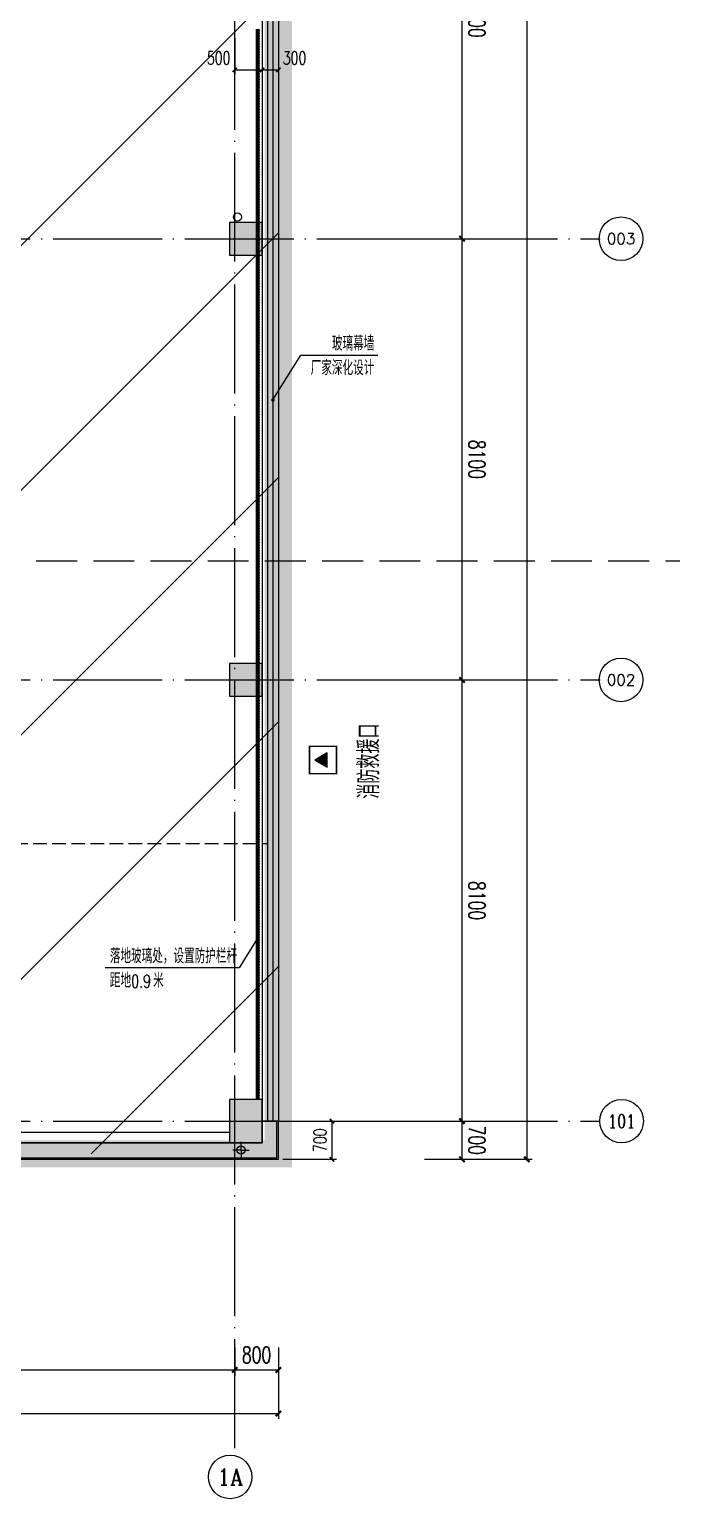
# Model space of a CAD drawing. Extents: x -821772 to -21949, y 506164 to 1049594.
# Drawn here: x -72621 to -60840, y 734747 to 761861 of the extents above; entities that cross this region are included whole.
import ezdxf
from ezdxf.enums import TextEntityAlignment as Align
from ezdxf.xclip import XClip

# ---------------------------------------------------------------- set-up
doc = ezdxf.new("R2010")
doc.units = 0
doc.header["$LTSCALE"] = 1000
doc.header["$MEASUREMENT"] = 0
doc.header["$XCLIPFRAME"] = 2
for name, pattern in [('10平面20250807_t3$0$DASH', [0.35, 0.25, -0.1]), ('10平面20250807_t3$0$DOTE', [2.42, 2, -0.2, 0.02, -0.2]), ('DASH', [0.35, 0.25, -0.1])]:
    doc.linetypes.add(name, pattern=pattern)
doc.layers.get('Defpoints').update_dxf_attribs({"color": 210})
doc.layers.add('1-防火分区线', color=201, linetype='DASH', lineweight=50)
for name, color, linetype in [('10平面20250807_t3$0$A-AXIS-D', 8, 'Continuous'), ('10平面20250807_t3$0$A-AXIS-DOTE', 8, '10平面20250807_t3$0$DOTE'), ('10平面20250807_t3$0$A-AXIS-DP', 8, 'Continuous'), ('10平面20250807_t3$0$A-AXIS-SYMB', 8, 'Continuous'), ('10平面20250807_t3$0$A-CURTAIN', 8, 'Continuous'), ('10平面20250807_t3$0$A-DRAIN', 8, 'Continuous'), ('10平面20250807_t3$0$A-HRAIL', 8, 'Continuous'), ('10平面20250807_t3$0$A-TEXT', 8, 'Continuous'), ('10平面20250807_t3$0$A-WINDOW', 8, 'Continuous'), ('10平面20250807_t3$0$AS-COLN', 8, 'Continuous'), ('10平面20250807_t3$0$AS-WALL', 8, 'Continuous'), ('10平面20250807_t3$0$AS-结构边线层', 8, 'Continuous'), ('10平面20250807_t3$0$CURTWALL', 8, 'Continuous'), ('10平面20250807_t3$0$DIM_SYMB', 8, 'Continuous'), ('10平面20250807_t3$0$PUB_HATCH', 8, 'Continuous'), ('10平面20250807_t3$0$PUB_TEXT', 8, 'Continuous'), ('10平面20250807_t3$0$RP-N2-01$0$$0$A-WIND-J', 8, 'Continuous'), ('10平面20250807_t3$0$RP-N2-01$0$A-WIND-J', 8, 'Continuous'), ('10平面20250807_t3$1$A-STAIR', 150, 'Continuous'), ('PUB_HATCH', 8, 'Continuous')]:
    doc.layers.add(name, color=color, linetype=linetype)
doc.layers.add('10平面20250807_t3$0$A-加建区域', color=8, linetype='Continuous', plot=False)
doc.styles.add('10平面20250807_t3$0$_TCH_AXIS', font='COMPLEX', dxfattribs={"bigfont": 'GBCBIG'})
doc.styles.add('10平面20250807_t3$0$_TCH_DIM', font='SIMPLEX', dxfattribs={"bigfont": 'GBCBIG'})
doc.styles.add('10平面20250807_t3$0$_TCH_DIM_T3', font='SIMPLEX', dxfattribs={"width": 0.705882, "bigfont": 'GBCBIG'})
doc.styles.add('10平面20250807_t3$0$A-DIM_T3', font='SIMPLEX', dxfattribs={"width": 0.705882, "bigfont": 'GBCBIG'})
doc.dimstyles.new('10平面20250807_t3$0$_TCH_ARCH&&100', dxfattribs={"dimtxt": 297.5, "dimasz": 100, "dimexe": 100, "dimexo": 100, "dimgap": 126.25, "dimtad": 1, "dimdec": 0, "dimzin": 0, "dimdsep": 46, "dimtxsty": '10平面20250807_t3$0$_TCH_DIM_T3', "dimblk": '10平面20250807_t3$0$_ArchTick', "dimcen": 0.09, "dimclrt": 7, "dimazin": 2, "dimtfac": 1, "dimtdec": 0, "dimtix": 1, "dimtmove": 2, "dimatfit": 3, "dimfxl": 0, "dimtolj": 1, "dimtzin": 0, "dimarcsym": 0})
doc.dimstyles.new('10平面20250807_t3$0$_TCH_ARCH&&80', dxfattribs={"dimtxt": 238, "dimasz": 80, "dimexe": 80, "dimexo": 80, "dimgap": 101, "dimtad": 1, "dimdec": 0, "dimzin": 0, "dimdsep": 46, "dimtxsty": '10平面20250807_t3$0$_TCH_DIM_T3', "dimblk": '10平面20250807_t3$0$_ArchTick', "dimcen": 0.09, "dimclrt": 7, "dimazin": 2, "dimtfac": 1, "dimtdec": 0, "dimtix": 1, "dimtmove": 2, "dimatfit": 3, "dimfxl": 0, "dimtolj": 1, "dimtzin": 0, "dimarcsym": 0})
doc.dimstyles.new('10平面20250807_t3$0$A-DIM&&100', dxfattribs={"dimtxt": 297.5, "dimasz": 100, "dimexe": 100, "dimexo": 100, "dimgap": 126.25, "dimtad": 1, "dimdec": 0, "dimzin": 0, "dimdsep": 46, "dimtxsty": '10平面20250807_t3$0$A-DIM_T3', "dimblk": '10平面20250807_t3$0$_ArchTick', "dimcen": 0.09, "dimclrt": 7, "dimazin": 2, "dimtfac": 1, "dimtdec": 0, "dimtix": 1, "dimtmove": 2, "dimatfit": 3, "dimfxl": 0, "dimtolj": 1, "dimtzin": 0, "dimarcsym": 0})

# ---------------------------------------------------------------- blocks, each defined once
blk = doc.blocks.new('10平面20250807_t3$0$_ArchTick')
at = {"color": 0, "linetype": 'ByBlock', "const_width": 0.4}
blk.add_lwpolyline([(-0.5, -0.5), (0.5, 0.5)], dxfattribs=at)
blk = doc.blocks.new('*D9983')
at = {"layer": '10平面20250807_t3$0$A-AXIS-D', "color": 0, "lineweight": -2}
for p, q in [((155366, -38700), (156152, -38700)), ((156052, -38700), (156052, -46800)), ((155366, -46800), (156152, -46800))]:
    blk.add_line(p, q, dxfattribs=at)
at = {"layer": 'Defpoints', "color": 0}
for p in [(155266, -38700), (155266, -46800), (156052, -46800)]:
    blk.add_point(p, dxfattribs=at)
at = {"layer": '10平面20250807_t3$0$A-AXIS-D', "color": 0, "lineweight": -2, "xscale": 100, "yscale": 100, "zscale": 100}
for p, rotation in [((156052, -38700), 90), ((156052, -46800), 270)]:
    blk.add_blockref('10平面20250807_t3$0$_ArchTick', p, dxfattribs=dict(at, rotation=rotation))
at = {"layer": '10平面20250807_t3$0$A-AXIS-D', "color": 7, "insert": (156327, -42750), "char_height": 297.5, "attachment_point": 5, "rotation": 270, "style": '10平面20250807_t3$0$A-DIM_T3'}
blk.add_mtext('\\A1;8100', dxfattribs=at)
blk = doc.blocks.new('*D9984')
at = {"layer": '10平面20250807_t3$0$A-AXIS-D', "color": 0, "lineweight": -2}
for p, q in [((155366, -46800), (156152, -46800)), ((156052, -46800), (156052, -54900)), ((155366, -54900), (156152, -54900))]:
    blk.add_line(p, q, dxfattribs=at)
at = {"layer": 'Defpoints', "color": 0}
for p in [(155266, -46800), (155266, -54900), (156052, -54900)]:
    blk.add_point(p, dxfattribs=at)
at = {"layer": '10平面20250807_t3$0$A-AXIS-D', "color": 0, "lineweight": -2, "xscale": 100, "yscale": 100, "zscale": 100}
for p, rotation in [((156052, -46800), 90), ((156052, -54900), 270)]:
    blk.add_blockref('10平面20250807_t3$0$_ArchTick', p, dxfattribs=dict(at, rotation=rotation))
at = {"layer": '10平面20250807_t3$0$A-AXIS-D', "color": 7, "insert": (156327, -50850), "char_height": 297.5, "attachment_point": 5, "rotation": 270, "style": '10平面20250807_t3$0$A-DIM_T3'}
blk.add_mtext('\\A1;8100', dxfattribs=at)
blk = doc.blocks.new('*D9985')
at = {"layer": '10平面20250807_t3$0$A-AXIS-D', "color": 0, "lineweight": -2}
for p, q in [((155366, -54900), (156152, -54900)), ((156052, -54900), (156052, -63000)), ((155366, -63000), (156152, -63000))]:
    blk.add_line(p, q, dxfattribs=at)
at = {"layer": 'Defpoints', "color": 0}
for p in [(155266, -54900), (155266, -63000), (156052, -63000)]:
    blk.add_point(p, dxfattribs=at)
at = {"layer": '10平面20250807_t3$0$A-AXIS-D', "color": 0, "lineweight": -2, "xscale": 100, "yscale": 100, "zscale": 100}
for p, rotation in [((156052, -54900), 90), ((156052, -63000), 270)]:
    blk.add_blockref('10平面20250807_t3$0$_ArchTick', p, dxfattribs=dict(at, rotation=rotation))
at = {"layer": '10平面20250807_t3$0$A-AXIS-D', "color": 7, "insert": (156327, -58950), "char_height": 297.5, "attachment_point": 5, "rotation": 270, "style": '10平面20250807_t3$0$A-DIM_T3'}
blk.add_mtext('\\A1;8100', dxfattribs=at)
blk = doc.blocks.new('*D9986')
at = {"layer": '10平面20250807_t3$0$A-AXIS-D', "color": 0, "lineweight": -2}
for p, q in [((155366, -63000), (156152, -63000)), ((156052, -63000), (156052, -63700)), ((155366, -63700), (156152, -63700))]:
    blk.add_line(p, q, dxfattribs=at)
at = {"layer": 'Defpoints', "color": 0}
for p in [(155266, -63000), (155266, -63700), (156052, -63700)]:
    blk.add_point(p, dxfattribs=at)
at = {"layer": '10平面20250807_t3$0$A-AXIS-D', "color": 0, "lineweight": -2, "xscale": 100, "yscale": 100, "zscale": 100}
for p, rotation in [((156052, -63000), 90), ((156052, -63700), 270)]:
    blk.add_blockref('10平面20250807_t3$0$_ArchTick', p, dxfattribs=dict(at, rotation=rotation))
at = {"layer": '10平面20250807_t3$0$A-AXIS-D', "color": 7, "insert": (156327, -63350), "char_height": 297.5, "attachment_point": 5, "rotation": 270, "style": '10平面20250807_t3$0$A-DIM_T3'}
blk.add_mtext('\\A1;700', dxfattribs=at)
blk = doc.blocks.new('*D10010')
at = {"layer": '10平面20250807_t3$0$A-AXIS-D', "color": 0, "lineweight": -2}
for p, q in [((155366, 27700), (157342, 27700)), ((157242, 27700), (157242, -63700)), ((155366, -63700), (157342, -63700))]:
    blk.add_line(p, q, dxfattribs=at)
at = {"layer": 'Defpoints', "color": 0}
for p in [(155266, 27700), (155266, -63700), (157242, -63700)]:
    blk.add_point(p, dxfattribs=at)
at = {"layer": '10平面20250807_t3$0$A-AXIS-D', "color": 0, "lineweight": -2, "xscale": 100, "yscale": 100, "zscale": 100}
for p, rotation in [((157242, 27700), 90), ((157242, -63700), 270)]:
    blk.add_blockref('10平面20250807_t3$0$_ArchTick', p, dxfattribs=dict(at, rotation=rotation))
at = {"layer": '10平面20250807_t3$0$A-AXIS-D', "color": 7, "insert": (157517, -18000), "char_height": 297.5, "attachment_point": 5, "rotation": 270, "style": '10平面20250807_t3$0$_TCH_DIM_T3'}
blk.add_mtext('\\A1;91400', dxfattribs=at)
blk = doc.blocks.new('*D10085')
at = {"layer": '10平面20250807_t3$0$A-AXIS-D', "color": 0, "lineweight": -2}
for p, q in [((141382, -67153), (141382, -67667)), ((151882, -67153), (151882, -67667)), ((141382, -67567), (151882, -67567))]:
    blk.add_line(p, q, dxfattribs=at)
at = {"layer": 'Defpoints', "color": 0}
for p in [(141382, -67053), (151882, -67053), (151882, -67567)]:
    blk.add_point(p, dxfattribs=at)
at = {"layer": '10平面20250807_t3$0$A-AXIS-D', "color": 0, "lineweight": -2, "xscale": 100, "yscale": 100, "zscale": 100, "rotation": 180}
blk.add_blockref('10平面20250807_t3$0$_ArchTick', (141382, -67567), dxfattribs=at)
at = {"layer": '10平面20250807_t3$0$A-AXIS-D', "color": 0, "lineweight": -2, "xscale": 100, "yscale": 100, "zscale": 100}
blk.add_blockref('10平面20250807_t3$0$_ArchTick', (151882, -67567), dxfattribs=at)
at = {"layer": '10平面20250807_t3$0$A-AXIS-D', "color": 7, "insert": (146632, -67292), "char_height": 297.5, "attachment_point": 5, "style": '10平面20250807_t3$0$_TCH_DIM_T3'}
blk.add_mtext('\\A1;10500', dxfattribs=at)
blk = doc.blocks.new('*D10086')
at = {"layer": '10平面20250807_t3$0$A-AXIS-D', "color": 0, "lineweight": -2}
for p, q in [((151882, -67153), (151882, -67667)), ((152682, -67153), (152682, -67667)), ((151882, -67567), (152682, -67567))]:
    blk.add_line(p, q, dxfattribs=at)
at = {"layer": 'Defpoints', "color": 0}
for p in [(151882, -67053), (152682, -67053), (152682, -67567)]:
    blk.add_point(p, dxfattribs=at)
at = {"layer": '10平面20250807_t3$0$A-AXIS-D', "color": 0, "lineweight": -2, "xscale": 100, "yscale": 100, "zscale": 100, "rotation": 180}
blk.add_blockref('10平面20250807_t3$0$_ArchTick', (151882, -67567), dxfattribs=at)
at = {"layer": '10平面20250807_t3$0$A-AXIS-D', "color": 0, "lineweight": -2, "xscale": 100, "yscale": 100, "zscale": 100}
blk.add_blockref('10平面20250807_t3$0$_ArchTick', (152682, -67567), dxfattribs=at)
at = {"layer": '10平面20250807_t3$0$A-AXIS-D', "color": 7, "insert": (152282, -67292), "char_height": 297.5, "attachment_point": 5, "style": '10平面20250807_t3$0$_TCH_DIM_T3'}
blk.add_mtext('\\A1;800', dxfattribs=at)
blk = doc.blocks.new('*D10087')
at = {"layer": '10平面20250807_t3$0$A-AXIS-D', "color": 0, "lineweight": -2}
for p, q in [((136282, -67253), (136282, -68467)), ((152682, -67253), (152682, -68467)), ((136282, -68367), (152682, -68367))]:
    blk.add_line(p, q, dxfattribs=at)
at = {"layer": 'Defpoints', "color": 0}
for p in [(136282, -67153), (152682, -67153), (152682, -68367)]:
    blk.add_point(p, dxfattribs=at)
at = {"layer": '10平面20250807_t3$0$A-AXIS-D', "color": 0, "lineweight": -2, "xscale": 100, "yscale": 100, "zscale": 100, "rotation": 180}
blk.add_blockref('10平面20250807_t3$0$_ArchTick', (136282, -68367), dxfattribs=at)
at = {"layer": '10平面20250807_t3$0$A-AXIS-D', "color": 0, "lineweight": -2, "xscale": 100, "yscale": 100, "zscale": 100}
blk.add_blockref('10平面20250807_t3$0$_ArchTick', (152682, -68367), dxfattribs=at)
at = {"layer": '10平面20250807_t3$0$A-AXIS-D', "color": 7, "insert": (144482, -68092), "char_height": 297.5, "attachment_point": 5, "style": '10平面20250807_t3$0$_TCH_DIM_T3'}
blk.add_mtext('\\A1;16400', dxfattribs=at)
blk = doc.blocks.new('10平面20250807_t3$0$43243')
at = {"layer": '10平面20250807_t3$0$AS-结构边线层'}
blk.add_lwpolyline([(-70554, 782920), (-70554, 774520), (-68354, 774520), (-68354, 741420), (-80454, 741420), (-80454, 741720), (-80554, 741720), (-80554, 741920), (-82854, 741920), (-82854, 741720), (-83154, 741720), (-83154, 741420), (-83954, 741420), (-83954, 741420), (-83954, 832020)], dxfattribs=at)
blk = doc.blocks.new('10平面20250807_t3$0$RP-N2-01$0$$0$xfjy')
at = {"layer": '10平面20250807_t3$0$RP-N2-01$0$$0$A-WIND-J'}
h = blk.add_hatch(color=256, dxfattribs=at)
h.dxf.hatch_style = 1
h.paths.add_polyline_path([(1141876, -26214), (1142135, -26214), (1142005, -25989)])
at = {"layer": '10平面20250807_t3$0$RP-N2-01$0$$0$A-WIND-J', "const_width": 25}
blk.add_lwpolyline([(1141755, -25889), (1141755, -26389), (1142255, -26389), (1142255, -25889)], close=True, dxfattribs=at)
at = {"layer": '10平面20250807_t3$0$RP-N2-01$0$$0$A-WIND-J'}
for points in [[(1141755, -26389), (1142255, -26389), (1142255, -25889), (1141755, -25889)], [(1141876, -26214), (1142135, -26214), (1142005, -25989)]]:
    blk.add_lwpolyline(points, close=True, dxfattribs=at)
blk = doc.blocks.new('10平面20250807_t3$0$RP-N2-01$0$xfjy')
at = {"layer": '10平面20250807_t3$0$RP-N2-01$0$$0$A-WIND-J'}
blk.add_blockref('10平面20250807_t3$0$RP-N2-01$0$$0$xfjy', (0, 0), dxfattribs=at)
blk = doc.blocks.new('10平面20250807_t3$0$1232')
at = {"layer": '10平面20250807_t3$0$RP-N2-01$0$A-WIND-J', "rotation": 90}
blk.add_blockref('10平面20250807_t3$0$RP-N2-01$0$xfjy', (-93375, -393555, 0), dxfattribs=at)
at = {"layer": '10平面20250807_t3$0$A-TEXT', "style": '10平面20250807_t3$0$_TCH_DIM'}
blk.add_text('消防救援口', height=384.1, rotation=90, dxfattribs=at).set_placement((-66203, 747739, 0))
blk = doc.blocks.new('10平面20250807_t3$0$A$C78062F8E')
at = {"layer": '10平面20250807_t3$0$A-DRAIN'}
for points in [[(0, 0), (-109, 0)], [(0, 0), (0, 109)], [(0, 0), (109, 0)], [(0, 0), (0, -109)]]:
    blk.add_lwpolyline(points, dxfattribs=at)
blk.add_circle((0, 0), 55, dxfattribs=at)
blk = doc.blocks.new('10平面20250807_t3$0$3213121')
at = {"layer": '10平面20250807_t3$0$A-DRAIN', "color": 3}
blk.add_circle((371196, 758420), 75, dxfattribs=at)
at = {"layer": '10平面20250807_t3$1$A-STAIR', "xscale": 1.363636363636364, "yscale": 1.363636363636364, "zscale": 1.363636363636364}
blk.add_blockref('10平面20250807_t3$0$A$C78062F8E', (371260, 741290), dxfattribs=at)
blk = doc.blocks.new('10平面20250807_t3$0$w4324323333')
at = {"layer": '10平面20250807_t3$0$AS-COLN'}
for p, q in [((-68354, 758320), (-68954, 758320)), ((-68954, 758320), (-68954, 757720)), ((-68354, 757720), (-68354, 758320)), ((-68954, 757720), (-68354, 757720)), ((-68354, 750220), (-68954, 750220)), ((-68954, 750220), (-68954, 749620)), ((-68354, 749620), (-68354, 750220)), ((-68954, 749620), (-68354, 749620)), ((-68354, 742220), (-68954, 742220)), ((-68954, 742220), (-68954, 741420)), ((-68354, 741420), (-68354, 742220)), ((-68954, 741420), (-68354, 741420))]:
    blk.add_line(p, q, dxfattribs=at)
blk = doc.blocks.new('*D11783')
at = {"layer": '10平面20250807_t3$0$A-AXIS-DP', "color": 0, "lineweight": -2}
for p, q in [((-68854, 761700), (-68854, 761040)), ((-68354, 761700), (-68354, 761040)), ((-68854, 761120), (-68354, 761120))]:
    blk.add_line(p, q, dxfattribs=at)
at = {"layer": 'Defpoints', "color": 0}
for p in [(-68854, 761780), (-68354, 761780), (-68354, 761120)]:
    blk.add_point(p, dxfattribs=at)
at = {"layer": '10平面20250807_t3$0$A-AXIS-DP', "color": 0, "lineweight": -2, "xscale": 80, "yscale": 80, "zscale": 80, "rotation": 180}
blk.add_blockref('10平面20250807_t3$0$_ArchTick', (-68854, 761120), dxfattribs=at)
at = {"layer": '10平面20250807_t3$0$A-AXIS-DP', "color": 0, "lineweight": -2, "xscale": 80, "yscale": 80, "zscale": 80}
blk.add_blockref('10平面20250807_t3$0$_ArchTick', (-68354, 761120), dxfattribs=at)
at = {"layer": '10平面20250807_t3$0$A-AXIS-DP', "color": 7, "insert": (-69150, 761340), "char_height": 238, "attachment_point": 5, "style": '10平面20250807_t3$0$_TCH_DIM_T3'}
blk.add_mtext('\\A1;500', dxfattribs=at)
blk = doc.blocks.new('*D11784')
at = {"layer": '10平面20250807_t3$0$A-AXIS-DP', "color": 0, "lineweight": -2}
for p, q in [((-68354, 761700), (-68354, 761040)), ((-68054, 761700), (-68054, 761040)), ((-68354, 761120), (-68054, 761120))]:
    blk.add_line(p, q, dxfattribs=at)
at = {"layer": 'Defpoints', "color": 0}
for p in [(-68354, 761780), (-68054, 761780), (-68054, 761120)]:
    blk.add_point(p, dxfattribs=at)
at = {"layer": '10平面20250807_t3$0$A-AXIS-DP', "color": 0, "lineweight": -2, "xscale": 80, "yscale": 80, "zscale": 80, "rotation": 180}
blk.add_blockref('10平面20250807_t3$0$_ArchTick', (-68354, 761120), dxfattribs=at)
at = {"layer": '10平面20250807_t3$0$A-AXIS-DP', "color": 0, "lineweight": -2, "xscale": 80, "yscale": 80, "zscale": 80}
blk.add_blockref('10平面20250807_t3$0$_ArchTick', (-68054, 761120), dxfattribs=at)
at = {"layer": '10平面20250807_t3$0$A-AXIS-DP', "color": 7, "insert": (-67758, 761340), "char_height": 238, "attachment_point": 5, "style": '10平面20250807_t3$0$_TCH_DIM_T3'}
blk.add_mtext('\\A1;300', dxfattribs=at)
blk = doc.blocks.new('*D12243')
at = {"layer": '10平面20250807_t3$0$A-AXIS-DP', "color": 0, "lineweight": -2}
for p, q in [((-67974, 741820), (-66990, 741820)), ((-67070, 741120), (-67070, 741820)), ((-67974, 741120), (-66990, 741120))]:
    blk.add_line(p, q, dxfattribs=at)
at = {"layer": 'Defpoints', "color": 0}
for p in [(-68054, 741820), (-67070, 741820), (-68054, 741120)]:
    blk.add_point(p, dxfattribs=at)
at = {"layer": '10平面20250807_t3$0$A-AXIS-DP', "color": 0, "lineweight": -2, "xscale": 80, "yscale": 80, "zscale": 80}
for p, rotation in [((-67070, 741820), 90), ((-67070, 741120), 270)]:
    blk.add_blockref('10平面20250807_t3$0$_ArchTick', p, dxfattribs=dict(at, rotation=rotation))
at = {"layer": '10平面20250807_t3$0$A-AXIS-DP', "color": 7, "insert": (-67290, 741470), "char_height": 238, "attachment_point": 5, "rotation": 90, "style": '10平面20250807_t3$0$_TCH_DIM_T3'}
blk.add_mtext('\\A1;700', dxfattribs=at)
blk = doc.blocks.new('10平面20250807_t3$0$99平面图例外参$0$$LinePat$圆环')
for points in [[(0, 150), (300, 150)], [(0, 0), (300, 0)], [(0, -150), (300, -150)]]:
    blk.add_lwpolyline(points)
at = {"color": 0}
blk.add_circle((150, 0), 150, dxfattribs=at)
blk = doc.blocks.new('10平面20250807_t3$0$dote')
at = {"layer": '10平面20250807_t3$0$A-AXIS-D'}
for centre in [(158971.5, -46798.9), (158971.5, -54898.9), (158981.5, -62998.9), (151797.3, -69531.1)]:
    blk.add_circle(centre, 400, dxfattribs=at)
at = {"layer": '10平面20250807_t3$0$A-AXIS-DOTE'}
for p, q in [((151882.2, -69000), (151882.2, 36662.3)), ((134026.4, -46800), (158590, -46800)), ((134026.4, -54900), (158590, -54900)), ((134026.4, -63000), (158590, -63000))]:
    blk.add_line(p, q, dxfattribs=at)
at = {"layer": '10平面20250807_t3$0$DIM_SYMB', "linetype": '10平面20250807_t3$0$DASH', "ltscale": 3}
blk.add_lwpolyline([(-42863.6, -52710.9), (162136.4, -52710.9)], dxfattribs=at)
at = {"layer": '10平面20250807_t3$0$PUB_TEXT', "style": '10平面20250807_t3$0$_TCH_AXIS'}
for s, height, p, p2 in [('003', 202.97, (158710.5, -46900.4), (159232.4, -46900.4)), ('002', 202.97, (158710.5, -55000.4), (159232.4, -55000.4)), ('101', 241.21, (158728.8, -63119.5), (159234.2, -63119.5)), ('1A', 300.65, (151561.1, -69681.5), (152033.5, -69681.5))]:
    blk.add_text(s, height=height, dxfattribs=at).set_placement(p, p2, align=Align.FIT)
at = {"layer": '10平面20250807_t3$0$A-AXIS-D'}
for base, p1, p2, dimstyle, picture, middle in [((157241.9, -63700), (155265.8, 27700), (155265.8, -63700), '10平面20250807_t3$0$_TCH_ARCH&&100', '*D10010', (157516.9, -18000)), ((156052.2, -46800), (155265.8, -38700), (155265.8, -46800), '10平面20250807_t3$0$A-DIM&&100', '*D9983', (156327.2, -42750)), ((156052.2, -54900), (155265.8, -46800), (155265.8, -54900), '10平面20250807_t3$0$A-DIM&&100', '*D9984', (156327.2, -50850)), ((156052.2, -63000), (155265.8, -54900), (155265.8, -63000), '10平面20250807_t3$0$A-DIM&&100', '*D9985', (156327.2, -58950)), ((156052.2, -63700), (155265.8, -63000), (155265.8, -63700), '10平面20250807_t3$0$A-DIM&&100', '*D9986', (156327.2, -63350))]:
    dim = blk.add_linear_dim(base=base, p1=p1, p2=p2, angle=270, dimstyle=dimstyle, override={"dimgap": 0}, dxfattribs=at)
    dim.commit()
    dim.dimension.update_dxf_attribs({"geometry": picture, "text_midpoint": middle, "dimtype": 129, "text_rotation": 270})
for base, p1, p2, picture, middle in [((152682.2, -68366.7), (136282.2, -67153.1), (152682.2, -67153.1), '*D10087', (144482.2, -68091.7)), ((151882.2, -67566.7), (141382.2, -67053.1), (151882.2, -67053.1), '*D10085', (146632.2, -67291.7)), ((152682.2, -67566.7), (151882.2, -67053.1), (152682.2, -67053.1), '*D10086', (152282.2, -67291.7))]:
    dim = blk.add_linear_dim(base=base, p1=p1, p2=p2, angle=0, dimstyle='10平面20250807_t3$0$_TCH_ARCH&&100', override={"dimgap": 0}, dxfattribs=at)
    dim.commit()
    dim.dimension.update_dxf_attribs({"geometry": picture, "text_midpoint": middle, "dimtype": 129})
blk = doc.blocks.new('10平面20250807_t3')
at = {"layer": '10平面20250807_t3$0$PUB_HATCH'}
for points in [[(-68954.2, 757720), (-68354.2, 757720), (-68354.2, 758320), (-68954.2, 758320)], [(-68954.2, 749620), (-68354.2, 749620), (-68354.2, 750220), (-68954.2, 750220)], [(-68354.2, 741420), (-68354.2, 742220), (-68954.2, 742220), (-68954.2, 741420)]]:
    blk.add_hatch(color=256, dxfattribs=at).paths.add_polyline_path(points)
at = {"layer": '10平面20250807_t3$0$A-AXIS-SYMB'}
for p, q in [((-68154.2, 755060), (-67640, 755880)), ((-67640, 755880), (-66230, 755880)), ((-68439.4, 745182.5), (-68772.3, 744634)), ((-68772.3, 744634), (-71230.8, 744634))]:
    blk.add_line(p, q, dxfattribs=at)
at = {"layer": '10平面20250807_t3$0$A-AXIS-SYMB', "const_width": 32}
for points in [[(-68162.7, 755046.4, 1), (-68145.7, 755073.6, 1)], [(-68431, 745196.1, 1), (-68447.7, 745168.8, 1)]]:
    blk.add_lwpolyline(points, format="xyb", close=True, dxfattribs=at)
at = {"layer": '10平面20250807_t3$0$A-CURTAIN'}
for points in [[(-80554.2, 741720), (-80554.2, 741120), (-68054.2, 741120), (-68054.2, 741820)], [(-80524.2, 741720), (-80524.2, 741150), (-68084.2, 741150), (-68084.2, 741820)]]:
    blk.add_lwpolyline(points, dxfattribs=at)
at = {"layer": '10平面20250807_t3$0$AS-WALL'}
for p, q in [((-80254.2, 741620), (-68954.2, 741620)), ((-68954.2, 741620), (-68954.2, 741420)), ((-80454.2, 741420), (-68954.2, 741420))]:
    blk.add_line(p, q, dxfattribs=at)
at = {"layer": '10平面20250807_t3$0$AS-WALL', "linetype": '10平面20250807_t3$0$DASH'}
blk.add_lwpolyline([(-80254.2, 746920), (-68254.2, 746920)], dxfattribs=at)
at = {"layer": '10平面20250807_t3$0$CURTWALL'}
for p, q in [((-68354.2, 774220), (-68354.2, 741820)), ((-68254.2, 774220), (-68254.2, 741820)), ((-68154.2, 774220), (-68154.2, 741820)), ((-68054.2, 774220), (-68054.2, 741820)), ((-68054.2, 741820), (-68354.2, 741820))]:
    blk.add_line(p, q, dxfattribs=at)
blk.add_blockref('10平面20250807_t3$0$1232', (0, 0))
at = {"layer": '10平面20250807_t3$0$A-HRAIL', "xscale": 0.16666666660141, "yscale": 0.16666666660141, "zscale": 0.16666666660141, "rotation": 90}
for p in [(-68429.2, 761820), (-68429.2, 761770), (-68429.2, 761720), (-68429.2, 761670), (-68429.2, 761620), (-68429.2, 761570), (-68429.2, 761520), (-68429.2, 761470), (-68429.2, 761420), (-68429.2, 761370), (-68429.2, 761320), (-68429.2, 761270), (-68429.2, 761220), (-68429.2, 761170), (-68429.2, 761120), (-68429.2, 761070), (-68429.2, 761020), (-68429.2, 760970), (-68429.2, 760920), (-68429.2, 760870), (-68429.2, 760820), (-68429.2, 760770), (-68429.2, 760720), (-68429.2, 760670), (-68429.2, 760620), (-68429.2, 760570), (-68429.2, 760520), (-68429.2, 760470), (-68429.2, 760420), (-68429.2, 760370), (-68429.2, 760320), (-68429.2, 760270), (-68429.2, 760220), (-68429.2, 760170), (-68429.2, 760120), (-68429.2, 760070), (-68429.2, 760020), (-68429.2, 759970), (-68429.2, 759920), (-68429.2, 759870), (-68429.2, 759820), (-68429.2, 759770), (-68429.2, 759720), (-68429.2, 759670), (-68429.2, 759620), (-68429.2, 759570), (-68429.2, 759520), (-68429.2, 759470), (-68429.2, 759420), (-68429.2, 759370), (-68429.2, 759320), (-68429.2, 759270), (-68429.2, 759220), (-68429.2, 759170), (-68429.2, 759120), (-68429.2, 759070), (-68429.2, 759020), (-68429.2, 758970), (-68429.2, 758920), (-68429.2, 758870), (-68429.2, 758820), (-68429.2, 758770), (-68429.2, 758720), (-68429.2, 758670), (-68429.2, 758620), (-68429.2, 758570), (-68429.2, 758520), (-68429.2, 758470), (-68429.2, 758420), (-68429.2, 758370), (-68429.2, 758320), (-68429.2, 758270), (-68429.2, 758220), (-68429.2, 758170), (-68429.2, 758120), (-68429.2, 758070), (-68429.2, 758020), (-68429.2, 757970), (-68429.2, 757920), (-68429.2, 757870), (-68429.2, 757820), (-68429.2, 757770), (-68429.2, 757720), (-68429.2, 757670), (-68429.2, 757620), (-68429.2, 757570), (-68429.2, 757520), (-68429.2, 757470), (-68429.2, 757420), (-68429.2, 757370), (-68429.2, 757320), (-68429.2, 757270), (-68429.2, 757220), (-68429.2, 757170), (-68429.2, 757120), (-68429.2, 757070), (-68429.2, 757020), (-68429.2, 756970), (-68429.2, 756920), (-68429.2, 756870), (-68429.2, 756820), (-68429.2, 756770), (-68429.2, 756720), (-68429.2, 756670), (-68429.2, 756620), (-68429.2, 756570), (-68429.2, 756520), (-68429.2, 756470), (-68429.2, 756420), (-68429.2, 756370), (-68429.2, 756320), (-68429.2, 756270), (-68429.2, 756220), (-68429.2, 756170), (-68429.2, 756120), (-68429.2, 756070), (-68429.2, 756020), (-68429.2, 755970), (-68429.2, 755920), (-68429.2, 755870), (-68429.2, 755820), (-68429.2, 755770), (-68429.2, 755720), (-68429.2, 755670), (-68429.2, 755620), (-68429.2, 755570), (-68429.2, 755520), (-68429.2, 755470), (-68429.2, 755420), (-68429.2, 755370), (-68429.2, 755320), (-68429.2, 755270), (-68429.2, 755220), (-68429.2, 755170), (-68429.2, 755120), (-68429.2, 755070), (-68429.2, 755020), (-68429.2, 754970), (-68429.2, 754920), (-68429.2, 754870), (-68429.2, 754820), (-68429.2, 754770), (-68429.2, 754720), (-68429.2, 754670), (-68429.2, 754620), (-68429.2, 754570), (-68429.2, 754520), (-68429.2, 754470), (-68429.2, 754420), (-68429.2, 754370), (-68429.2, 754320), (-68429.2, 754270), (-68429.2, 754220), (-68429.2, 754170), (-68429.2, 754120), (-68429.2, 754070), (-68429.2, 754020), (-68429.2, 753970), (-68429.2, 753920), (-68429.2, 753870), (-68429.2, 753820), (-68429.2, 753770), (-68429.2, 753720), (-68429.2, 753670), (-68429.2, 753620), (-68429.2, 753570), (-68429.2, 753520), (-68429.2, 753470), (-68429.2, 753420), (-68429.2, 753370), (-68429.2, 753320), (-68429.2, 753270), (-68429.2, 753220), (-68429.2, 753170), (-68429.2, 753120), (-68429.2, 753070), (-68429.2, 753020), (-68429.2, 752970), (-68429.2, 752920), (-68429.2, 752870), (-68429.2, 752820), (-68429.2, 752770), (-68429.2, 752720), (-68429.2, 752670), (-68429.2, 752620), (-68429.2, 752570), (-68429.2, 752520), (-68429.2, 752470), (-68429.2, 752420), (-68429.2, 752370), (-68429.2, 752320), (-68429.2, 752270), (-68429.2, 752220), (-68429.2, 752170), (-68429.2, 752120), (-68429.2, 752070), (-68429.2, 752020), (-68429.2, 751970), (-68429.2, 751920), (-68429.2, 751870), (-68429.2, 751820), (-68429.2, 751770), (-68429.2, 751720), (-68429.2, 751670), (-68429.2, 751620), (-68429.2, 751570), (-68429.2, 751520), (-68429.2, 751470), (-68429.2, 751420), (-68429.2, 751370), (-68429.2, 751320), (-68429.2, 751270), (-68429.2, 751220), (-68429.2, 751170), (-68429.2, 751120), (-68429.2, 751070), (-68429.2, 751020), (-68429.2, 750970), (-68429.2, 750920), (-68429.2, 750870), (-68429.2, 750820), (-68429.2, 750770), (-68429.2, 750720), (-68429.2, 750670), (-68429.2, 750620), (-68429.2, 750570), (-68429.2, 750520), (-68429.2, 750470), (-68429.2, 750420), (-68429.2, 750370), (-68429.2, 750320), (-68429.2, 750270), (-68429.2, 750220), (-68429.2, 750170), (-68429.2, 750120), (-68429.2, 750070), (-68429.2, 750020), (-68429.2, 749970), (-68429.2, 749920), (-68429.2, 749870), (-68429.2, 749820), (-68429.2, 749770), (-68429.2, 749720), (-68429.2, 749670), (-68429.2, 749620), (-68429.2, 749570), (-68429.2, 749520), (-68429.2, 749470), (-68429.2, 749420), (-68429.2, 749370), (-68429.2, 749320), (-68429.2, 749270), (-68429.2, 749220), (-68429.2, 749170), (-68429.2, 749120), (-68429.2, 749070), (-68429.2, 749020), (-68429.2, 748970), (-68429.2, 748920), (-68429.2, 748870), (-68429.2, 748820), (-68429.2, 748770), (-68429.2, 748720), (-68429.2, 748670), (-68429.2, 748620), (-68429.2, 748570), (-68429.2, 748520), (-68429.2, 748470), (-68429.2, 748420), (-68429.2, 748370), (-68429.2, 748320), (-68429.2, 748270), (-68429.2, 748220), (-68429.2, 748170), (-68429.2, 748120), (-68429.2, 748070), (-68429.2, 748020), (-68429.2, 747970), (-68429.2, 747920), (-68429.2, 747870), (-68429.2, 747820), (-68429.2, 747770), (-68429.2, 747720), (-68429.2, 747670), (-68429.2, 747620), (-68429.2, 747570), (-68429.2, 747520), (-68429.2, 747470), (-68429.2, 747420), (-68429.2, 747370), (-68429.2, 747320), (-68429.2, 747270), (-68429.2, 747220), (-68429.2, 747170), (-68429.2, 747120), (-68429.2, 747070), (-68429.2, 747020), (-68429.2, 746970), (-68429.2, 746920), (-68429.2, 746870), (-68429.2, 746820), (-68429.2, 746770), (-68429.2, 746720), (-68429.2, 746670), (-68429.2, 746620), (-68429.2, 746570), (-68429.2, 746520), (-68429.2, 746470), (-68429.2, 746420), (-68429.2, 746370), (-68429.2, 746320), (-68429.2, 746270), (-68429.2, 746220), (-68429.2, 746170), (-68429.2, 746120), (-68429.2, 746070), (-68429.2, 746020), (-68429.2, 745970), (-68429.2, 745920), (-68429.2, 745870), (-68429.2, 745820), (-68429.2, 745770), (-68429.2, 745720), (-68429.2, 745670), (-68429.2, 745620), (-68429.2, 745570), (-68429.2, 745520), (-68429.2, 745470), (-68429.2, 745420), (-68429.2, 745370), (-68429.2, 745320), (-68429.2, 745270), (-68429.2, 745220), (-68429.2, 745170), (-68429.2, 745120), (-68429.2, 745070), (-68429.2, 745020), (-68429.2, 744970), (-68429.2, 744920), (-68429.2, 744870), (-68429.2, 744820), (-68429.2, 744770), (-68429.2, 744720), (-68429.2, 744670), (-68429.2, 744620), (-68429.2, 744570), (-68429.2, 744520), (-68429.2, 744470), (-68429.2, 744420), (-68429.2, 744370), (-68429.2, 744320), (-68429.2, 744270), (-68429.2, 744220), (-68429.2, 744170), (-68429.2, 744120), (-68429.2, 744070), (-68429.2, 744020), (-68429.2, 743970), (-68429.2, 743920), (-68429.2, 743870), (-68429.2, 743820), (-68429.2, 743770), (-68429.2, 743720), (-68429.2, 743670), (-68429.2, 743620), (-68429.2, 743570), (-68429.2, 743520), (-68429.2, 743470), (-68429.2, 743420), (-68429.2, 743370), (-68429.2, 743320), (-68429.2, 743270), (-68429.2, 743220), (-68429.2, 743170), (-68429.2, 743120), (-68429.2, 743070), (-68429.2, 743020), (-68429.2, 742970), (-68429.2, 742920), (-68429.2, 742870), (-68429.2, 742820), (-68429.2, 742770), (-68429.2, 742720), (-68429.2, 742670), (-68429.2, 742620), (-68429.2, 742570), (-68429.2, 742520), (-68429.2, 742470), (-68429.2, 742420), (-68429.2, 742370), (-68429.2, 742320), (-68429.2, 742270), (-68429.2, 742220)]:
    blk.add_blockref('10平面20250807_t3$0$99平面图例外参$0$$LinePat$圆环', p, dxfattribs=at)
at = {"layer": '10平面20250807_t3$0$A-WINDOW'}
blk.add_blockref('10平面20250807_t3$0$43243', (0, 0), dxfattribs=at)
at = {"layer": '10平面20250807_t3$0$A-加建区域'}
blk.add_blockref('10平面20250807_t3$0$3213121', (-440000, 0), dxfattribs=at)
at = {"layer": '10平面20250807_t3$0$AS-COLN'}
blk.add_blockref('10平面20250807_t3$0$w4324323333', (0, 0), dxfattribs=at)
at = {"layer": '10平面20250807_t3$0$AS-WALL'}
blk.add_blockref('10平面20250807_t3$0$dote', (-220736.4, 804820), dxfattribs=at)
at = {"layer": '10平面20250807_t3$0$PUB_TEXT', "style": '10平面20250807_t3$0$_TCH_DIM'}
for s, height, p in [('玻璃幕墙', 270.07, (-67070.6, 755964)), ('厂家深化设计', 270.07, (-67460.8, 755516)), ('落地玻璃处，设置防护栏杆', 270.071, (-71146.8, 744718)), ('距地', 270.07, (-71146.8, 744270)), ('米', 270.1, (-70353.6, 744270))]:
    blk.add_text(s, height=height, dxfattribs=at).set_placement(p)
at = {"layer": '10平面20250807_t3$0$PUB_TEXT', "style": '10平面20250807_t3$0$_TCH_DIM', "width": 0.705882}
blk.add_text('0.9', height=238, dxfattribs=at).set_placement((-70753.6, 744270))
at = {"layer": '10平面20250807_t3$0$A-AXIS-DP'}
for base, p1, p2, picture, middle in [((-68354.2, 761120), (-68854.2, 761780), (-68354.2, 761780), '*D11783', (-69150.2, 761340)), ((-68054.2, 761120), (-68354.2, 761780), (-68054.2, 761780), '*D11784', (-67758.2, 761340))]:
    dim = blk.add_linear_dim(base=base, p1=p1, p2=p2, angle=360, dimstyle='10平面20250807_t3$0$_TCH_ARCH&&80', dxfattribs=at)
    dim.commit()
    dim.dimension.update_dxf_attribs({"geometry": picture, "text_midpoint": middle, "dimtype": 129})
dim = blk.add_aligned_dim(p1=(-68054.2, 741120), p2=(-68054.2, 741820), distance=-984.2, dimstyle='10平面20250807_t3$0$_TCH_ARCH&&80', dxfattribs=at)
dim.commit()
dim.dimension.update_dxf_attribs({"geometry": '*D12243', "text_midpoint": (-67290, 741470)})

msp = doc.modelspace()

# ---------------------------------------------------------------- block references
at = {"ltscale": 100}
ref = msp.add_blockref('10平面20250807_t3', (0, 0), dxfattribs=at)
XClip(ref).set_block_clipping_path([(-386212.6353242097, 506163.79756496), (-21948.7593967821, 884998.2285294847)])

# ---------------------------------------------------------------- next in the draw order: hatches: boundary and pattern name
at = {"layer": 'PUB_HATCH', "ltscale": 5000}
h = msp.add_hatch(dxfattribs=at)
h.set_pattern_fill('ANSI31', color=8, scale=2000)
h.set_pattern_definition([(45, (0, 0), (-2245.064, 2245.064), [])])
h.paths.add_polyline_path([(-83954.2, 741220), (-83954.2, 832520), (-82854.2, 832520), (-82854.2, 832220), (-80054.2, 832220), (-80054.2, 832520), (-68054.2, 832520), (-68054.2, 741220), (-80054.2, 741220), (-80054.2, 741720), (-82854.2, 741720), (-82854.2, 741220)])

# ---------------------------------------------------------------- next in the draw order: linework, layer by layer
at = {"ltscale": 100}
msp.add_circle((-80254.2, 749520), 37500, dxfattribs=at)
at = {"layer": '1-防火分区线', "color": 1, "linetype": 'DASH', "ltscale": 5, "const_width": 500}
msp.add_lwpolyline([(-83954.2, 741220), (-83954.2, 832520), (-82854.2, 832520), (-82854.2, 832220), (-80054.2, 832220), (-80054.2, 832520), (-68054.2, 832520), (-68054.2, 741220), (-80054.2, 741220), (-80054.2, 741720), (-82854.2, 741720), (-82854.2, 741220)], close=True, dxfattribs=at)

doc.saveas('drawing.dxf')
